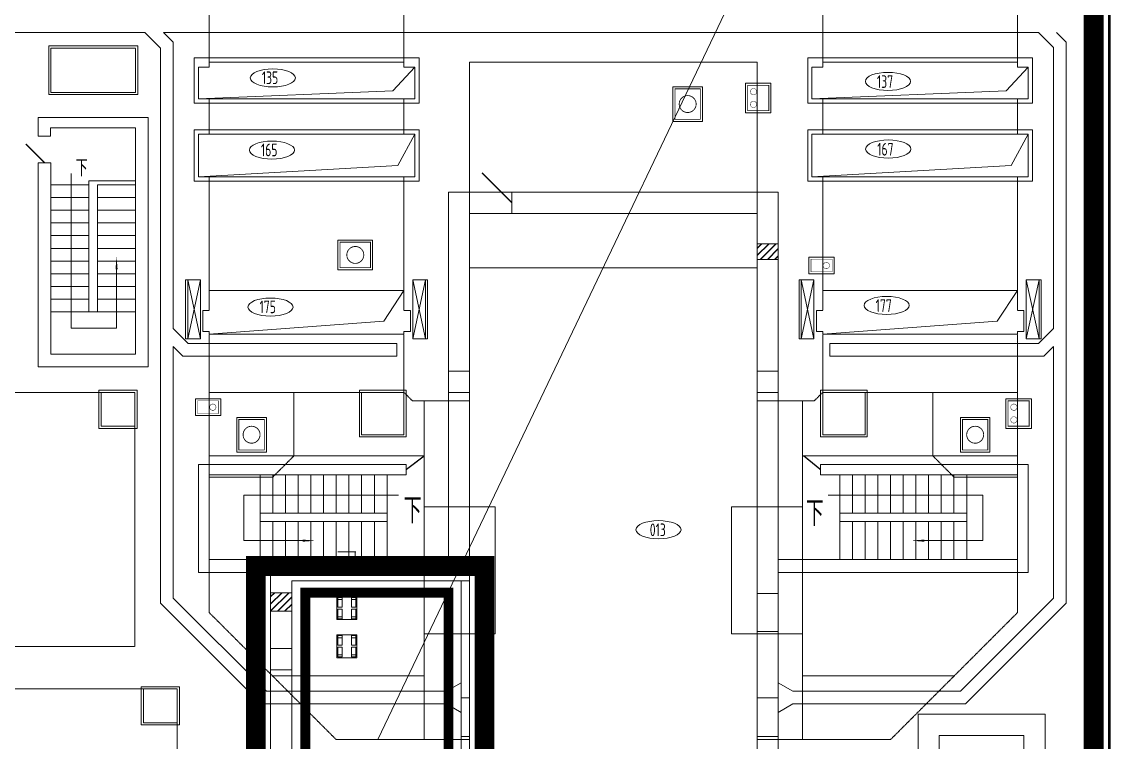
# Model space of a CAD drawing. Header units: millimetres. Extents: x 2756 to 52640, y 2442 to 34683.
# Drawn here: x 19436 to 30141, y 16659 to 23742 of the extents above; entities that cross this region are included whole.
import ezdxf

# ---------------------------------------------------------------- set-up
doc = ezdxf.new("R2010")
doc.units = ezdxf.units.MM
doc.linetypes.add('ACAD_ISO02W100', pattern=[15, 12, -3])
for name, color, linetype, lineweight in [('A', 1, 'Continuous', 0), ('D0墙体', 7, 'Continuous', 0), ('D0标注及说明', 7, 'Continuous', 0), ('D1墙体', 7, 'Continuous', 0), ('D2墙体', 7, 'Continuous', 0), ('SFS-A', 1, 'Continuous', 0)]:
    doc.layers.add(name, color=color, linetype=linetype, lineweight=lineweight)
doc.styles.add('文字及标注', font='tssdeng.shx', dxfattribs={"width": 0.7, "bigfont": 'hztxt.shx'})

msp = doc.modelspace()

# ---------------------------------------------------------------- hatches: boundary and pattern name
at = {"layer": 'D2墙体'}
h = msp.add_hatch(dxfattribs=at)
h.set_pattern_fill('JIS_RC_30', color=0, scale=1.665600660477675, angle=180, style=0)
h.set_pattern_definition([(225, (-96685.49388530923, -398705.6152542187), (35.33272565317667, -35.33272565317666), []), (225, (-96687.15948595505, -398705.6152542187), (35.33272565317667, -35.33272565317666), []), (225, (-96688.82508662486, -398705.6152542187), (35.33272565317667, -35.33272565317666), [])])
h.paths.add_polyline_path([(26875.99311821474, 21406.01940386361), (26667.79303566212, 21406.01940386361), (26667.79303566212, 21560.08746496195), (26875.99311821474, 21560.08746496195)])
h = msp.add_hatch(dxfattribs=at)
h.set_pattern_fill('JIS_RC_30', color=0, scale=1.665600660477675, angle=180, style=0)
h.set_pattern_definition([(225, (-171275.6453052929, 204543.1872677313), (35.33272565317667, -35.33272565317666), []), (225, (-171277.3109059388, 204543.1872677313), (35.33272565317667, -35.33272565317666), []), (225, (-171278.9765066086, 204543.1872677313), (35.33272565317667, -35.33272565317666), [])])
h.paths.add_polyline_path([(22091.55522100729, 17945.73403172221), (22091.55522100729, 18128.95010437156), (21883.35513843023, 18128.95010437156), (21883.35513843023, 17945.73403172221)])

# ---------------------------------------------------------------- linework, layer by layer
at = {"color": 5, "const_width": 194.8072896}
msp.add_lwpolyline([(2908.365023330174, 24449.53920148479), (29977.80893894387, 24449.53920148479), (29977.80893894387, 14727.32616438079), (23986.54138168888, 14727.32616438079), (23986.54138168888, 18391.6476178116), (21737.24967123041, 18391.6476178116), (21737.24967123041, 14718.72547315681), (16029.13422626242, 14718.72547315681), (16029.13422626242, 18391.6476178116), (13779.84251580396, 18391.6476178116), (13779.84251580396, 14831.42620603522), (2908.365023330174, 14831.42620603522)], close=True, dxfattribs=at)
at = {"color": 1, "const_width": 97.40364480000002}
msp.add_lwpolyline([(23632.235831912, 15987.82045532859), (23632.235831912, 18129.16134705828), (22225.51142569524, 18129.16134705828), (22225.51142569524, 15620.69596929676)], dxfattribs=at)
at = {"layer": 'A', "color": 1, "linetype": 'ByBlock', "lineweight": 0}
msp.add_line((22936.80546842757, 16684.04153141161), (27409.69348145425, 26049.63937340133), dxfattribs=at)
at = {"layer": 'D0墙体', "color": 0}
for p, q in [((30132.24240942099, 4691.716775968118), (30132.24240942099, 25604.37999819711)), ((30132.24240942099, 4691.716775966954), (30132.24240942099, 25604.37999819571)), ((30123.91440614368, 4691.716775968118), (30123.91440614368, 24595.64466868472)), ((30140.57041269806, 4691.716775966954), (30140.57041269806, 24595.64466868332)), ((20599.36299744071, 23637.92428890537), (16870.19307687235, 23637.92428890537)), ((17299.08524692952, 23637.92428890537), (20646.35072153815, 23637.92428890537)), ((20646.35072153815, 23637.92428890537), (20800.71470911274, 23483.56030133078)), ((29357.44217583872, 23637.92428890537), (20830.15864716991, 23637.92428890537)), ((20830.15864716991, 23637.92428890537), (20925.63475865414, 23542.4481774123)), ((21018.72242738664, 23637.92428890537), (29435.37450125869, 23637.92428890537)), ((29582.59419149705, 23490.70459868471), (29435.37450125869, 23637.92428890537)), ((29707.51424103868, 23542.4481774123), (29612.03812953047, 23637.92428890537)), ((20800.71470911274, 18024.85006309816), (20800.71470911274, 23483.56030133078)), ((20925.63475865414, 20726.68476632182), (20925.63475865414, 23542.4481774123)), ((29582.59419149705, 20726.68476632182), (29582.59419149705, 23490.70459868471)), ((29707.51424103868, 18024.85006309816), (29707.51424103868, 23542.4481774123)), ((21279.5748990009, 23346.44417332605), (21279.5748990009, 23296.4761535131)), ((21279.5748990009, 23346.44417332605), (23195.01565855354, 23346.44417332605)), ((23195.01565855354, 23346.44417332605), (23195.01565855354, 23296.4761535131)), ((27313.21329159694, 23346.44417332605), (27313.21329159694, 23296.4761535131)), ((29228.65405115028, 23346.44417332605), (27313.21329159694, 23346.44417332605)), ((29228.65405115028, 23346.44417332605), (29228.65405115028, 23296.4761535131)), ((21279.5748990009, 23296.4761535131), (21173.39285691114, 23296.4761535131)), ((21173.39285691114, 23296.4761535131), (21173.39285691114, 22984.17602966286)), ((23084.25982080572, 23061.47724186853), (23301.19770066728, 23296.4761535131)), ((23195.01565855354, 23296.4761535131), (23301.19770066728, 23296.4761535131)), ((23301.19770066728, 23296.4761535131), (23301.19770066728, 22984.17602966286)), ((27313.21329159694, 23296.4761535131), (27207.03124948344, 23296.4761535131)), ((27207.03124948344, 23296.4761535131), (27207.03124948344, 22984.17602966286)), ((29117.89821337824, 23061.47724186853), (29334.83609323981, 23296.4761535131)), ((29228.65405115028, 23296.4761535131), (29334.83609323981, 23296.4761535131)), ((29334.83609323981, 23296.4761535131), (29334.83609323981, 22984.17602966286)), ((21173.39285691114, 22984.17602966286), (23084.25982080572, 23061.47724186853)), ((27207.03124948344, 22984.17602966286), (29117.89821337824, 23061.47724186853)), ((21173.39285691114, 22984.17602966286), (23301.19770066728, 22984.17602966286)), ((29334.83609323981, 22984.17602966286), (27207.03124948344, 22984.17602966286)), ((20679.95866122175, 22800.77599915108), (19597.31823192802, 22800.77599915108)), ((20555.03861170457, 20473.28303400267), (20555.03861170457, 22699.61398047363)), ((20679.95866122175, 20348.36298446442), (20679.95866122175, 22800.77599915108)), ((23133.17549206954, 22328.51314984614), (23301.19770066728, 22638.56389262006)), ((29166.81388466604, 22328.51314984614), (29334.83609323981, 22638.56389262006)), ((19722.23828144497, 22356.516013496), (19597.31823192802, 22356.516013496)), ((19597.31823192802, 20348.36298446442), (19597.31823192802, 22356.516013496)), ((19722.23828144497, 22356.516013496), (19722.23828144497, 20473.28303400267)), ((21173.39285691114, 22215.91772501767), (23133.17549206954, 22328.51314984614)), ((27207.03124948344, 22215.91772501767), (29166.81388466604, 22328.51314984614)), ((19921.7373540847, 22250.8578695647), (19921.7373540847, 20730.47486329838)), ((20096.99843006939, 20889.68319912013), (20096.99843006939, 22177.53549202372)), ((20096.99843006939, 22138.88369448812), (19722.23828144497, 22138.88369448812)), ((20180.27846310506, 20889.68319912013), (20180.27846310506, 22138.88369448812)), ((20555.03861170457, 22138.88369448812), (20180.27846308085, 22138.88369448812)), ((23632.235831912, 22066.01366557894), (23632.235831912, 18453.74223316429)), ((23632.235831912, 22066.01366557894), (26875.99311821474, 22066.01366557894)), ((26875.99311821474, 22066.01366557894), (26875.99311821474, 14685.32073883517)), ((20096.99843006939, 22013.96364495289), (19722.23828144497, 22013.96364495289)), ((20096.99843006939, 22013.96364495289), (19722.23828144497, 22013.96364495289)), ((20555.03861170457, 22013.96364495289), (20180.27846308085, 22013.96364495289)), ((20555.03861170457, 22013.96364495289), (20180.27846308085, 22013.96364495289)), ((19722.23828144497, 21889.04359541149), (19722.23828144497, 20473.28303400267)), ((20096.99843006939, 21889.04359541149), (19722.23828144497, 21889.04359541149)), ((20096.99843006939, 21889.04359541149), (19722.23828144497, 21889.04359541149)), ((20555.03861170457, 21889.04359541149), (20180.27846310506, 21889.04359541149)), ((20555.03861170457, 21889.04359541149), (20180.27846308085, 21889.04359541149)), ((20555.03861170457, 20473.28303400267), (20555.03861170457, 21889.04359541149)), ((23840.43591448883, 21857.81358302923), (23840.43591448883, 15101.72090396183)), ((23840.43591448883, 21857.81358302923), (26667.79303566212, 21857.81358302923)), ((26667.79303566212, 21857.81358302923), (26667.79303566212, 14685.32073883517)), ((20096.99843006939, 21764.12354587638), (19722.23828144497, 21764.12354587638)), ((20555.03861170457, 21764.12354587638), (20180.27846310506, 21764.12354587638)), ((20096.99843006939, 21639.20349633801), (19722.23828144497, 21639.20349633801)), ((20555.03861170457, 21639.20349633801), (20180.27846310506, 21639.20349633801)), ((20096.99843006939, 21514.28344679964), (19722.23828144497, 21514.28344679964)), ((20555.03861170457, 21514.28344679964), (20180.27846310506, 21514.28344679964)), ((20096.99843006939, 21389.36339726139), (19722.23828144497, 21389.36339726139)), ((20555.03861170457, 21389.36339726139), (20180.27846310506, 21389.36339726139)), ((20368.15564916478, 20730.47486329838), (20368.15564916478, 21307.86297419845)), ((20096.99843006939, 21264.44334772302), (19722.23828144497, 21264.44334772302)), ((20555.03861170457, 21264.44334772302), (20180.27846310506, 21264.44334772302)), ((21047.22360687944, 20624.85269410527), (21047.22360687944, 21203.64892361933)), ((21192.96366467359, 21203.64892361933), (21047.22360687944, 21203.64892361933)), ((21068.04361513219, 20624.85269410527), (21068.04361513219, 21203.64892361933)), ((21068.04361513219, 20624.85269410527), (21192.96366467359, 21203.64892361933)), ((21192.96366467359, 20624.85269410527), (21068.04361513219, 21203.64892361933)), ((21192.96366467359, 20624.85269410527), (21192.96366467359, 21203.64892361933)), ((23281.62689290461, 20624.85269410527), (23281.62689290461, 21203.64892361933)), ((23281.62689290461, 21203.64892361933), (23427.366950675, 21203.64892361933)), ((23406.54694244624, 20624.85269410527), (23281.62689290461, 21203.64892361933)), ((23281.62689290461, 20624.85269410527), (23406.54694244624, 21203.64892361933)), ((23406.54694244624, 20624.85269410527), (23406.54694244624, 21203.64892361933)), ((23427.366950675, 20624.85269410527), (23427.366950675, 21203.64892361933)), ((27080.86199942752, 20624.85269410527), (27080.86199942752, 21203.64892361933)), ((27226.60205724611, 21203.64892361933), (27080.86199942752, 21203.64892361933)), ((27101.68200770495, 20624.85269410527), (27101.68200770495, 21203.64892361933)), ((27101.68200770495, 20624.85269410527), (27226.60205724611, 21203.64892361933)), ((27226.60205724611, 20624.85269410527), (27101.68200770495, 21203.64892361933)), ((27226.60205724611, 20624.85269410527), (27226.60205724611, 21203.64892361933)), ((29315.26528550134, 20624.85269410527), (29315.26528550134, 21203.64892361933)), ((29315.26528550134, 21203.64892361933), (29461.00534327151, 21203.64892361933)), ((29440.18533501853, 20624.85269410527), (29315.26528550134, 21203.64892361933)), ((29315.26528550134, 20624.85269410527), (29440.18533501853, 21203.64892361933)), ((29440.18533501853, 20624.85269410527), (29440.18533501853, 21203.64892361933)), ((29461.00534327151, 20624.85269410527), (29461.00534327151, 21203.64892361933)), ((20096.99843006939, 21139.52329818488), (19722.23828144497, 21139.52329818488)), ((20555.03861170457, 21139.52329818488), (20180.27846310506, 21139.52329818488)), ((21279.5748990009, 21099.96528250739), (23195.01565855354, 21099.96528250739)), ((21279.5748990009, 21099.96528250739), (21279.5748990009, 20905.50640539071)), ((23195.01565855354, 21099.96528250739), (22995.6551215887, 20798.69434447531)), ((23195.01565855354, 21099.96528250739), (23195.01565855354, 20905.50640539071)), ((29228.65405115028, 21099.96528250739), (27313.21329159694, 21099.96528250739)), ((27313.21329159694, 21099.96528250739), (27313.21329159694, 20905.50640539071)), ((29228.65405115028, 21099.96528250739), (29029.29351418521, 20798.69434447531)), ((29228.65405115028, 21099.96528250739), (29228.65405115028, 20905.50640539071)), ((20096.99843006939, 21014.60324864966), (19722.23828144497, 21014.60324864966)), ((20555.03861170457, 21014.60324864966), (20180.27846310506, 21014.60324864966)), ((20555.03861170457, 20889.68319912013), (19722.23828144497, 20889.68319912013)), ((21279.5748990009, 20904.25720489435), (21217.11487424243, 20904.25720489435)), ((21217.11487424243, 20904.25720489435), (21217.11487424243, 20696.05712233242)), ((23195.01565855354, 20904.25720489435), (23257.47568331225, 20904.25720489435)), ((23257.47568331225, 20904.25720489435), (23257.47568331225, 20696.05712233242)), ((27313.21329159694, 20904.25720489435), (27250.75326681448, 20904.25720489435)), ((27250.75326681448, 20904.25720489435), (27250.75326681448, 20696.05712233242)), ((29228.65405115028, 20904.25720489435), (29291.11407590899, 20904.25720489435)), ((29291.11407590899, 20904.25720489435), (29291.11407590899, 20696.05712233242)), ((22995.6551215887, 20798.69434447531), (21279.5748990009, 20671.07311243206)), ((29029.29351418521, 20798.69434447531), (27313.21329159694, 20671.07311243206)), ((19921.7373540847, 20730.47486329838), (20368.15564916478, 20730.47486329838)), ((20925.63475865414, 20726.68476632182), (21072.85444889273, 20579.46507610442)), ((21217.11487424243, 20696.05712233242), (21279.5748990009, 20696.05712233242)), ((21279.5748990009, 20696.05712233242), (21279.5748990009, 20671.07311243206)), ((23195.01565855354, 20671.07311243206), (21279.5748990009, 20671.07311243206)), ((23257.47568331225, 20696.05712233242), (23195.01565855354, 20696.05712233242)), ((23195.01565855354, 20696.05712233242), (23195.01565855354, 20671.07311243206)), ((27250.75326681448, 20696.05712233242), (27313.21329159694, 20696.05712233242)), ((27313.21329159694, 20696.05712233242), (27313.21329159694, 20671.07311243206)), ((29228.65405115028, 20671.07311243206), (27313.21329159694, 20671.07311243206)), ((29291.11407590899, 20696.05712233242), (29228.65405115028, 20696.05712233242)), ((29228.65405115028, 20696.05712233242), (29228.65405115028, 20671.07311243206)), ((29582.59419149705, 20726.68476632182), (29435.37450125869, 20579.46507610442)), ((21047.22360687944, 20624.85269410527), (21192.96366467359, 20624.85269410527)), ((21072.85444889273, 20579.46507610442), (23123.98834466314, 20579.46507610442)), ((23123.98834466314, 20579.46507610442), (23123.98834466314, 20454.54502656605)), ((23427.366950675, 20624.85269410527), (23281.62689290461, 20624.85269410527)), ((27080.86199942752, 20624.85269410527), (27226.60205724611, 20624.85269410527)), ((29435.37450125869, 20579.46507610442), (27384.24060548781, 20579.46507610442)), ((27384.24060548781, 20579.46507610442), (27384.24060548781, 20454.54502656605)), ((29461.00534327151, 20624.85269410527), (29315.26528550134, 20624.85269410527)), ((19722.23828144497, 20473.28303400267), (20555.03861170457, 20473.28303400267)), ((19722.23828144497, 20473.28303400267), (20555.03861170457, 20473.28303400267)), ((20925.63475865414, 18076.5936418226), (20925.63475865414, 20550.02113805912)), ((20925.63475865414, 20550.02113805912), (21021.11087016211, 20454.54502656605)), ((21021.11087016211, 20454.54502656605), (23123.98834466314, 20454.54502656605)), ((29487.1180799893, 20454.54502656605), (27384.24060548781, 20454.54502656605)), ((29582.59419149705, 20550.02113805912), (29487.11808001329, 20454.54502656605)), ((29582.59419149705, 18076.5936418226), (29582.59419149705, 20550.02113805912)), ((19597.31823192802, 20348.36298446442), (20679.95866122175, 20348.36298446442)), ((21175.4748577367, 19390.64260468495), (21175.4748577367, 18328.82218362615)), ((23215.83566680652, 19390.64260468495), (21175.4748577367, 19390.64260468495)), ((23215.83566680652, 19390.64260468495), (23215.83566680652, 19286.54256340864)), ((27292.39328331998, 19390.64260468495), (29332.75409241449, 19390.64260468495)), ((27292.39328331998, 19390.64260468495), (27292.39328331998, 19286.54256340864)), ((29332.75409241449, 19390.64260468495), (29332.75409241449, 18328.82218362615)), ((23215.83566680652, 19286.54256340864), (21279.5748990009, 19286.54256340864)), ((21279.5748990009, 19286.54256340864), (21279.5748990009, 18453.74223316429)), ((21779.25509716602, 18453.74223316429), (21779.25509716602, 19286.54256340864)), ((21904.17514668344, 18911.78241480587), (21904.17514668344, 19286.54256340864)), ((22029.0951962246, 18911.78241480587), (22029.0951962246, 19286.54256340864)), ((22154.015245766, 18911.78241480587), (22154.015245766, 19286.54256340864)), ((22278.93529528318, 18911.78241480587), (22278.93529528318, 19286.54256340864)), ((22403.85534482435, 18911.78241480587), (22403.85534482435, 19286.54256340864)), ((22528.77539436574, 18911.78241480587), (22528.77539436574, 19286.54256340864)), ((22653.69544390668, 18911.78241480587), (22653.69544390668, 19286.54256340864)), ((22778.61549342386, 18911.78241480587), (22778.61549342386, 19286.54256340864)), ((22903.53554296526, 18911.78241480587), (22903.53554296526, 19286.54256340864)), ((23028.45559250665, 18453.74223316429), (23028.45559250665, 19286.54256340864)), ((27292.39328331998, 19286.54256340864), (29228.65405115028, 19286.54256340864)), ((27479.77335764407, 18453.74223316429), (27479.77335764407, 19286.54256340864)), ((27604.69340716125, 18911.78241480587), (27604.69340716125, 19286.54256340864)), ((27729.61345670265, 18911.78241480587), (27729.61345670265, 19286.54256340864)), ((27854.53350624381, 18911.78241480587), (27854.53350624381, 19286.54256340864)), ((27979.45355576099, 18911.78241480587), (27979.45355576099, 19286.54256340864)), ((28104.37360530262, 18911.78241480587), (28104.37360530262, 19286.54256340864)), ((28229.29365484355, 18911.78241480587), (28229.29365484355, 19286.54256340864)), ((28354.21370438518, 18911.78241480587), (28354.21370438518, 19286.54256340864)), ((28479.13375392635, 18911.78241480587), (28479.13375392635, 19286.54256340864)), ((28604.05380346798, 18911.78241480587), (28604.05380346798, 19286.54256340864)), ((28728.97385300914, 18453.74223316429), (28728.97385300914, 19286.54256340864)), ((29228.65405115028, 19286.54256340864), (29228.65405115028, 18453.74223316429)), ((23140.4297675922, 19087.04349078439), (21620.04676133217, 19087.04349078439)), ((21620.04676133217, 19087.04349078439), (21620.04676133217, 18640.62519569535)), ((27367.79918255875, 19087.04349078439), (28888.18218881878, 19087.04349078439)), ((28888.18218881878, 19087.04349078439), (28888.18218881878, 18640.62519569535)), ((21779.25509716602, 18911.78241480587), (23028.45559250665, 18911.78241480587)), ((28728.97385300914, 18911.78241480587), (27479.77335764407, 18911.78241480587)), ((21779.25509716602, 18828.50238177917), (23028.45559250665, 18828.50238177917)), ((21904.17514668344, 18453.74223316429), (21904.17514668344, 18828.50238177917)), ((22029.0951962246, 18453.74223316429), (22029.0951962246, 18828.50238177917)), ((22154.015245766, 18453.74223316429), (22154.015245766, 18828.50238177917)), ((22278.93529528318, 18453.74223316429), (22278.93529528318, 18828.50238177917)), ((22403.85534482435, 18453.74223316429), (22403.85534482435, 18828.50238177917)), ((22528.77539436574, 18453.74223316429), (22528.77539436574, 18828.50238177917)), ((22653.69544390668, 18453.74223316429), (22653.69544390668, 18828.50238177917)), ((22778.61549342386, 18453.74223316429), (22778.61549342386, 18828.50238177917)), ((22903.53554296526, 18453.74223316429), (22903.53554296526, 18828.50238177917)), ((28728.97385300914, 18828.50238177917), (27479.77335764407, 18828.50238177917)), ((27604.69340716125, 18453.74223316429), (27604.69340716125, 18828.50238177917)), ((27729.61345670265, 18453.74223316429), (27729.61345670265, 18828.50238177917)), ((27854.53350624381, 18453.74223316429), (27854.53350624381, 18828.50238177917)), ((27979.45355576099, 18453.74223316429), (27979.45355576099, 18828.50238177917)), ((28104.37360530262, 18453.74223316429), (28104.37360530262, 18828.50238177917)), ((28229.29365484355, 18453.74223316429), (28229.29365484355, 18828.50238177917)), ((28354.21370438518, 18453.74223316429), (28354.21370438518, 18828.50238177917)), ((28479.13375392635, 18453.74223316429), (28479.13375392635, 18828.50238177917)), ((28604.05380346798, 18453.74223316429), (28604.05380346798, 18828.50238177917)), ((21620.04676133217, 18640.62519569535), (22197.43487222618, 18640.62519569535)), ((28888.18218881878, 18640.62519569535), (28310.79407790079, 18640.62519569535)), ((21279.5748990009, 18453.74223316429), (23632.235831912, 18453.74223316429)), ((22091.55522100729, 18453.74223316429), (23632.235831912, 18453.74223316429)), ((29228.65405115028, 18453.74223316429), (26875.99311821474, 18453.74223316429)), ((21175.4748577367, 18328.82218362615), (21883.35513843023, 18328.82218362615)), ((21883.35513843023, 16350.92139932062), (21883.35513843023, 18328.82218362615)), ((29332.75409241449, 18328.82218362615), (26875.99311821474, 18328.82218362615)), ((22091.55522100729, 16350.92139932062), (22091.55522100729, 18245.54215061167)), ((22091.55522100729, 18245.54215061167), (23840.43591448883, 18245.54215061167)), ((23757.15588145316, 18245.54215061167), (23757.15588145316, 15101.72090396183)), ((20800.71470911274, 18024.85006309816), (21789.66510129263, 17035.89967093934)), ((20925.63475865414, 18076.5936418226), (21841.4086799988, 17160.81972047771)), ((29582.59419149705, 18076.5936418226), (28666.82027012817, 17160.81972047771)), ((29707.51424103868, 18024.85006309816), (28718.56384885832, 17035.89967093934)), ((23612.91063300273, 17160.81972047771), (23757.15588145316, 17244.09975350116)), ((27020.23836666564, 17160.81972047771), (26875.99311821474, 17244.09975350116)), ((21841.4086799988, 17160.81972047771), (23612.91063300273, 17160.81972047771)), ((28666.82027012817, 17160.81972047771), (27020.23836666564, 17160.81972047771)), ((21789.66510129263, 17035.89967093934), (23612.91063300273, 17035.89967093934)), ((23612.91063300273, 17035.89967093934), (23757.15588145316, 16952.61963791589)), ((27020.23836666564, 17035.89967093934), (26875.99311821474, 16952.61963791589)), ((28718.56384885832, 17035.89967093934), (27020.23836666564, 17035.89967093934))]:
    msp.add_line(p, q, dxfattribs=at)
at = {"layer": 'D0墙体', "color": 0, "linetype": 'ACAD_ISO02W100'}
for p, q in [((21279.5748990009, 24448.424978458), (21279.5748990009, 23346.44417332605)), ((23195.01565855354, 24448.424978458), (23195.01565855354, 23346.44417332605)), ((27313.21329159694, 24448.424978458), (27313.21329159694, 23346.44417332605)), ((29228.65405115028, 24448.424978458), (29228.65405115028, 23346.44417332605)), ((23840.43591448883, 23346.44417332605), (26667.79303566212, 23346.44417332605)), ((23840.43591448883, 21857.81358302923), (23840.43591448883, 23346.44417332605)), ((26667.79303566212, 21857.81358302923), (26667.79303566212, 23346.44417332605)), ((21279.5748990009, 22984.17602966286), (21279.5748990009, 22638.56389262006)), ((23195.01565855354, 22984.17602966286), (23195.01565855354, 22638.56389262006)), ((27313.21329159694, 22984.17602966286), (27313.21329159694, 22638.56389262006)), ((29228.65405115028, 22984.17602966286), (29228.65405115028, 22638.56389262006)), ((21279.5748990009, 22215.91772501767), (21279.5748990009, 21099.96528250739)), ((23195.01565855354, 22215.91772501767), (23195.01565855354, 21099.96528250739)), ((27313.21329159694, 22215.91772501767), (27313.21329159694, 21099.96528250739)), ((29228.65405115028, 22215.91772501767), (29228.65405115028, 21099.96528250739)), ((21279.5748990009, 20662.74510913077), (21279.5748990009, 17933.2420267704)), ((23195.01565855354, 20662.74510913077), (23195.01565855354, 20098.52288539094)), ((27313.21329159694, 20662.74510913077), (27313.21329159694, 20098.52288539094)), ((29228.65405115028, 20662.74510913077), (29228.65405115028, 17933.2420267704)), ((23195.01565855354, 20098.52288539094), (21279.5748990009, 20098.52288539094)), ((22112.37522923583, 20098.52288539094), (22112.37522923583, 19473.9226377084)), ((23195.01565855354, 20098.52288539094), (23278.29569158945, 20015.24285236435)), ((27313.21329159694, 20098.52288539094), (27229.9332585615, 20015.24285236435)), ((27313.21329159694, 20098.52288539094), (29228.65405115028, 20098.52288539094)), ((28395.85372089091, 20098.52288539094), (28395.85372089091, 19473.9226377084)), ((23840.43591448883, 20015.24285236435), (23278.29569158945, 20015.24285236435)), ((23394.88773782933, 20015.24285236435), (23394.88773782933, 18974.24243956749)), ((26667.79303566212, 20015.24285236435), (27229.9332585615, 20015.24285236435)), ((27113.34121232163, 20015.24285236435), (27113.34121232163, 18974.24243956749)), ((21279.5748990009, 19474.17883774851), (23394.88773782933, 19474.17883774851)), ((22112.37522923583, 19473.9226377084), (21904.17514668344, 19265.72255515566)), ((27113.34121232163, 19473.9226377084), (29228.65405115028, 19473.9226377084)), ((28395.85372089091, 19473.9226377084), (28604.05380346798, 19265.72255515566)), ((21904.17514668344, 19265.72255515566), (21279.5748990009, 19265.72255515566)), ((28604.05380346798, 19265.72255515566), (29228.65405115028, 19265.72255515566)), ((23394.88773782933, 18974.24243956749), (23840.43591448883, 18974.24243956749)), ((23394.88773782933, 17725.04194421778), (23394.88773782933, 18974.24243956749)), ((27113.34121232163, 18974.24243956749), (26667.79303566212, 18974.24243956749)), ((27113.34121232163, 17725.04194421778), (27113.34121232163, 18974.24243956749)), ((21279.5748990009, 17933.2420267704), (22528.77539436574, 16684.04153141161)), ((29228.65405115028, 17933.2420267704), (27979.45355576099, 16684.04153141161)), ((23394.88773782933, 16684.04153141161), (23394.88773782933, 17725.04194421778)), ((23394.88773782933, 17725.04194421778), (23840.43591448883, 17725.04194421778)), ((27113.34121232163, 17725.04194421778), (26667.79303566212, 17725.04194421778)), ((27113.34121232163, 16684.04153141161), (27113.34121232163, 17725.04194421778)), ((23394.88773782933, 17310.24391091152), (21902.57301485361, 17310.24391091152)), ((27113.34121232163, 17310.24391091152), (28605.65593527336, 17310.24391091152)), ((23840.43591448883, 16684.04153141161), (22528.77539436574, 16684.04153141161)), ((26667.79303566212, 16684.04153141161), (27979.45355576099, 16684.04153141161))]:
    msp.add_line(p, q, dxfattribs=at)
at = {"layer": 'D0墙体', "color": 0}
for points in [[(19701.41827321667, 23025.81811692615), (20575.85861993334, 23025.81811692615), (20575.85861993334, 23504.67830680523), (19701.41827321667, 23504.67830680523)], [(21131.75284038144, 22942.53601314806), (23342.83771717324, 22942.53601314806), (23342.83771717324, 23388.08418983771), (21131.75284038144, 23388.08418983771)], [(29376.47610974577, 22942.53601314806), (27165.39123295373, 22942.53601314806), (27165.39123295373, 23388.08418983771), (29376.47610974577, 23388.08418983771)], [(21131.75284038144, 22174.27770850589), (23342.83771717324, 22174.27770850589), (23342.83771717324, 22680.20390913487), (21131.75284038144, 22680.20390913487)], [(21173.39285691114, 22215.91772501767), (23301.19770066728, 22215.91772501767), (23301.19770066728, 22638.56389262006), (21173.39285691114, 22638.56389262006)], [(29376.47610974577, 22174.27770850589), (27165.39123295373, 22174.27770850589), (27165.39123295373, 22680.20390913487), (29376.47610974577, 22680.20390913487)], [(29334.83609323981, 22215.91772501767), (27207.03124948344, 22215.91772501767), (27207.03124948344, 22638.56389262006), (29334.83609323981, 22638.56389262006)], [(26875.99311821474, 21406.01940386361), (26667.79303566212, 21406.01940386361), (26667.79303566212, 21560.08746496195), (26875.99311821474, 21560.08746496195)], [(23840.43591448883, 20098.52288539094), (23632.235831912, 20098.52288539094), (23632.235831912, 20306.72296795275), (23840.43591448883, 20306.72296795275)], [(26875.99311821474, 20098.52288539094), (26667.79303566212, 20098.52288539094), (26667.79303566212, 20306.72296795275), (26875.99311821474, 20306.72296795275)], [(20194.85246888208, 19744.58274503486), (20569.61261748135, 19744.58274503486), (20569.61261748135, 20119.34289364974), (20194.85246888208, 20119.34289364974)], [(22757.79548519509, 20119.34289364974), (23215.83566680652, 20119.34289364974), (23215.83566680652, 19661.3027120113), (22757.79548519509, 19661.3027120113)], [(27750.43346495563, 20119.34289364974), (27292.39328331998, 20119.34289364974), (27292.39328331998, 19661.3027120113), (27750.43346495563, 19661.3027120113)], [(24092.35801439694, 17725.04194421778), (23840.43591448883, 17725.04194421778), (23840.43591448883, 18974.24243956749), (24092.35801439694, 18974.24243956749)], [(26667.79303566212, 17725.04194421778), (26415.87093575424, 17725.04194421778), (26415.87093575424, 18974.24243956749), (26667.79303566212, 18974.24243956749)], [(22091.55522100729, 17945.73403172221), (21883.35513843023, 17945.73403172221), (21883.35513843023, 18128.95010437132), (22091.55522100729, 18128.95010437132)], [(22091.55522100729, 17371.10180385565), (21883.35513843023, 17371.10180385565), (21883.35513843023, 17579.30188642049), (22091.55522100729, 17579.30188642049)], [(20611.25263398708, 16829.7815891997), (20986.01278261151, 16829.7815891997), (20986.01278261151, 17204.5417378147), (20611.25263398708, 17204.5417378147)], [(23840.43591448883, 16715.27154380005), (23757.15588145316, 16715.27154380005), (23757.15588145316, 17093.77929388583), (23840.43591448883, 17093.77929388583)], [(26875.99311821474, 16715.27154380005), (26667.79303566212, 16715.27154380005), (26667.79303566212, 17093.77929388583), (26875.99311821474, 17093.77929388583)]]:
    msp.add_lwpolyline(points, close=True, dxfattribs=at)
at = {"layer": 'D0墙体', "color": 0, "linetype": 'ACAD_ISO02W100'}
for points in [[(19722.23828144497, 23046.63812517599), (20555.03861170457, 23046.63812517599), (20555.03861170457, 23483.85829855539), (19722.23828144497, 23483.85829855539)], [(17217.59128828844, 17600.12189468244), (20548.79260922837, 17600.12189468244), (20548.79260922837, 20098.52288539094), (17217.59128828844, 20098.52288539094)], [(20215.67247711084, 19765.40275329692), (20548.79260922837, 19765.40275329692), (20548.79260922837, 20098.52288539094), (20215.67247711084, 20098.52288539094)], [(22778.61549342386, 20098.52288539094), (23195.01565855354, 20098.52288539094), (23195.01565855354, 19682.12272027336), (22778.61549342386, 19682.12272027336)], [(27729.61345670265, 20098.52288539094), (27313.21329159694, 20098.52288539094), (27313.21329159694, 19682.12272027336), (27729.61345670265, 19682.12272027336)], [(16801.19112313431, 14685.32073883517), (20965.19277433408, 14685.32073883517), (20965.19277433408, 17183.72172955578), (16801.19112313431, 17183.72172955578)], [(20632.07264226428, 16850.60159745268), (20965.19277433408, 16850.60159745268), (20965.19277433408, 17183.72172955578), (20632.07264226428, 17183.72172955578)]]:
    msp.add_lwpolyline(points, close=True, dxfattribs=at)
at = {"layer": 'D0墙体', "color": 0}
for points in [[(20368.15564916478, 21307.86297419845, 20.82000825597093, 0, 0), (20368.15564916478, 21435.7902768619, 0, 0, 0)], [(22197.43487222618, 18640.62519569535, 20.82000825597093, 0, 0), (22325.36217491035, 18640.62519569535, 0, 0, 0)], [(28310.79407790079, 18640.62519569535, 20.82000825597093, 0, 0), (28182.86677526459, 18640.62519569535, 0, 0, 0)]]:
    msp.add_lwpolyline(points, format="xyseb", dxfattribs=at)
at = {"layer": 'D0墙体', "color": 0, "const_width": 12.49200495358256}
msp.add_lwpolyline([(26667.74536447212, 21322.73937083702), (23840.3882432993, 21322.73937083702)], dxfattribs=at)
at = {"layer": 'D0墙体', "color": 0}
for points in [[(28541.59377868506, 14477.12065628232), (28250.11366312098, 14477.12065628232), (28250.11366312098, 16933.88163047927), (29499.31415846138, 16933.88163047927), (29499.31415846138, 14477.12065628232), (28874.71391077907, 14477.12065628232)], [(28541.59377868506, 14685.32073883517), (28458.31374564915, 14685.32073883517), (28458.31374564915, 16725.68154792642), (29291.11407590899, 16725.68154792642), (29291.11407590899, 14685.32073883517), (28874.71391077907, 14685.32073883517)]]:
    msp.add_lwpolyline(points, dxfattribs=at)
at = {"layer": 'D0标注及说明', "color": 0}
for centre, major_axis, ratio in [((21904.8685915776, 23190.08673035624), (-222.0800880636899, 9.518938415054611e-14), 0.3999999999999999), ((27954.32644476704, 23156.09357693876), (-222.0800880636899, 9.518938415054612e-14), 0.4000000000000001), ((21896.05303922211, 22480.12329362184), (-222.08008806369, 9.518938415054612e-14), 0.3999999999999999), ((27957.17284569293, 22490.92927288174), (-222.0800880636899, 9.518938415054611e-14), 0.3999999999999999), ((21882.35991637674, 20937.26932540679), (-222.0800880636899, 9.518938415054612e-14), 0.4000000000000001), ((27941.68345043421, 20953.57280723276), (-222.0800880636899, 9.518938415054612e-14), 0.4000000000000001), ((25697.90434266286, 18748.42002006774), (-222.0800880636899, 9.518938415054612e-14), 0.4000000000000001)]:
    msp.add_ellipse(centre, major_axis=major_axis, ratio=ratio, dxfattribs=at)
at = {"layer": 'D1墙体', "color": 0}
for p, q in [((26554.11579058212, 22846.76397518502), (26554.11579058212, 23138.2440907612)), ((26554.11579058212, 23138.2440907612), (26803.9558896407, 23138.2440907612)), ((26803.9558896407, 23138.2440907612), (26803.9558896407, 22846.76397518502)), ((26130.63682264191, 23103.82757668363), (25839.15670705339, 23103.82757668363)), ((25839.15670705339, 23103.82757668363), (25839.15670705339, 22762.37944128251)), ((26130.63682264191, 23103.82757668363), (26130.63682264191, 22762.37944128251)), ((26803.9558896407, 22846.76397518502), (26554.11579058212, 22846.76397518502)), ((25839.15670705339, 22762.37944128251), (26130.63682264191, 22762.37944128251)), ((22545.43140087076, 21304.00136342159), (22545.43140087076, 21595.4814789888)), ((22545.43140087076, 21595.4814789888), (22886.87953626629, 21595.4814789888)), ((22886.87953626629, 21595.4814789888), (22886.87953626629, 21304.00136342159)), ((27177.05043759462, 21262.3613469069), (27177.05043759462, 21428.92141295088)), ((27177.05043759462, 21428.92141295088), (27426.89053665297, 21428.92141295088)), ((27426.89053665297, 21428.92141295088), (27426.89053665297, 21262.3613469069)), ((22886.87953626629, 21304.00136342159), (22545.43140087076, 21304.00136342159)), ((27426.89053665297, 21262.3613469069), (27177.05043759462, 21262.3613469069)), ((21143.41204499811, 19869.50279457626), (21143.41204499811, 20036.06286062617)), ((21143.41204499811, 20036.06286062617), (21393.25214408067, 20036.06286062617)), ((21393.25214408067, 20036.06286062617), (21393.25214408067, 19869.50279457626)), ((29114.97680604583, 19744.58274503486), (29114.97680604583, 20036.06286062617)), ((29114.97680604583, 20036.06286062617), (29364.81690512862, 20036.06286062617)), ((29364.81690512862, 20036.06286062617), (29364.81690512862, 19744.58274503486)), ((21393.25214408067, 19869.50279457626), (21143.41204499811, 19869.50279457626)), ((21841.71512192473, 19852.84678797392), (21550.235006312, 19852.84678797392)), ((21550.235006312, 19852.84678797392), (21550.235006312, 19511.3986525728)), ((21842.59096419424, 19852.84678797392), (21842.59096419424, 19511.3986525728)), ((28957.99394381451, 19852.84678796484), (28666.51382822645, 19852.84678796484)), ((28666.51382822645, 19852.84678796484), (28666.51382822645, 19511.3986525728)), ((28957.99394381451, 19852.84678796484), (28957.99394381451, 19511.3986525728)), ((29364.81690512862, 19744.58274503486), (29114.97680604583, 19744.58274503486)), ((21550.235006312, 19511.3986525728), (21841.71512192473, 19511.3986525728)), ((28666.51382822645, 19511.3986525728), (28957.99394381451, 19511.3986525728)), ((22543.34940011831, 18531.38319887305), (22722.40147114135, 18531.38319887305)), ((22715.3226683306, 18443.10636385487), (22715.3226683306, 18526.38639688157)), ((22532.93939601615, 17864.53599952385), (22532.93939601615, 18089.39208868789)), ((22732.81147526749, 18089.39208868789), (22532.93939601615, 18089.39208868789)), ((22544.39040055507, 18082.10508580253), (22544.39040055507, 17986.33304781831)), ((22586.03041708548, 18082.10508580253), (22544.39040055507, 18082.10508580253)), ((22586.03041708548, 18061.28507754058), (22544.39040055507, 18061.28507754058)), ((22544.39040055507, 17986.33304781831), (22586.03041708548, 17986.33304781831)), ((22586.03041708548, 17986.33304781831), (22586.03041708548, 18082.10508580253)), ((22679.72045422284, 18082.10508580253), (22679.72045422284, 17986.33304781831)), ((22721.3604707288, 18082.10508580253), (22679.72045422284, 18082.10508580253)), ((22721.3604707288, 18061.28507754058), (22679.72045422284, 18061.28507754058)), ((22679.72045422284, 17986.33304781831), (22721.3604707288, 17986.33304781831)), ((22721.3604707288, 17986.33304781831), (22721.3604707288, 18082.10508580253)), ((22732.81147526749, 18089.39208868789), (22732.81147526749, 17864.53599952385)), ((22544.39040055507, 17871.82300241539), (22544.39040055507, 17967.59504039367)), ((22544.39040055507, 17967.59504039367), (22586.03041708548, 17967.59504039367)), ((22586.03041708548, 17892.64301066523), (22544.39040055507, 17892.64301066523)), ((22586.03041708548, 17967.59504039367), (22586.03041708548, 17871.82300241539)), ((22679.72045422284, 17871.82300241539), (22679.72045422284, 17967.59504039367)), ((22679.72045422284, 17967.59504039367), (22721.3604707288, 17967.59504039367)), ((22721.3604707288, 17892.64301066523), (22679.72045422284, 17892.64301066523)), ((22721.3604707288, 17967.59504039367), (22721.3604707288, 17871.82300241539)), ((22732.81147526749, 17864.53599952385), (22532.93939601615, 17864.53599952385)), ((22586.03041708548, 17871.82300241539), (22544.39040055507, 17871.82300241539)), ((22721.3604707288, 17871.82300241539), (22679.72045422284, 17871.82300241539)), ((22532.93939601615, 17489.77585091806), (22532.93939601615, 17714.63194008209)), ((22732.81147526749, 17714.63194008209), (22532.93939601615, 17714.63194008209)), ((22544.39040055507, 17707.34493720267), (22544.39040055507, 17611.57289921227)), ((22586.03041708548, 17707.34493720267), (22544.39040055507, 17707.34493720267)), ((22586.03041708548, 17686.52492893781), (22544.39040055507, 17686.52492893781)), ((22586.03041708548, 17611.57289921227), (22586.03041708548, 17707.34493720267)), ((22679.72045422284, 17707.34493720267), (22679.72045422284, 17611.57289921227)), ((22721.3604707288, 17707.34493720267), (22679.72045422284, 17707.34493720267)), ((22721.3604707288, 17686.52492893781), (22679.72045422284, 17686.52492893781)), ((22721.3604707288, 17611.57289921227), (22721.3604707288, 17707.34493720267)), ((22732.81147526749, 17714.63194008209), (22732.81147526749, 17489.77585091806)), ((22544.39040055507, 17611.57289921227), (22586.03041708548, 17611.57289921227)), ((22544.39040055507, 17497.06285381262), (22544.39040055507, 17592.83489178788)), ((22544.39040055507, 17592.83489178788), (22586.03041708548, 17592.83489178788)), ((22586.03041708548, 17592.83489178788), (22586.03041708548, 17497.06285381262)), ((22679.72045422284, 17611.57289921227), (22721.3604707288, 17611.57289921227)), ((22679.72045422284, 17497.06285381262), (22679.72045422284, 17592.83489178788)), ((22679.72045422284, 17592.83489178788), (22721.3604707288, 17592.83489178788)), ((22721.3604707288, 17592.83489178788), (22721.3604707288, 17497.06285381262)), ((22732.81147526749, 17489.77585091806), (22532.93939601615, 17489.77585091806)), ((22586.03041708548, 17517.88286206257), (22544.39040055507, 17517.88286206257)), ((22586.03041708548, 17497.06285381262), (22544.39040055507, 17497.06285381262)), ((22721.3604707288, 17517.88286206257), (22679.72045422284, 17517.88286206257)), ((22721.3604707288, 17497.06285381262), (22679.72045422284, 17497.06285381262))]:
    msp.add_line(p, q, dxfattribs=at)
for points, const_width in [([(25859.97671533035, 22783.19944953537), (26109.81681438847, 22783.19944953537), (26109.81681438847, 23083.00756842471), (25859.97671533035, 23083.00756842471)], 8.328003302388375), ([(26783.13588138795, 22867.58398343474), (26574.9357988351, 22867.58398343474), (26574.9357988351, 23117.42408251137), (26783.13588138795, 23117.42408251137)], 8.328003302388375), ([(22566.25140912351, 21324.82137167142), (22566.25140912351, 21574.66147073908), (22866.05952801331, 21574.66147073908), (22866.05952801331, 21324.82137167142)], 8.328003302388375), ([(27406.0705284242, 21283.18135515964), (27197.8704458476, 21283.18135515964), (27197.8704458476, 21408.10140469801), (27406.0705284242, 21408.10140469801)], 4.164001651194187), ([(29343.99689687588, 19765.40275329692), (29135.79681432326, 19765.40275329692), (29135.79681432326, 20015.24285236435), (29343.99689687588, 20015.24285236435)], 8.328003302388375), ([(21372.43213582793, 19890.32280282598), (21164.23205327507, 19890.32280282598), (21164.23205327507, 20015.24285236435), (21372.43213582793, 20015.24285236435)], 4.164001651194187), ([(21571.05501458919, 19532.21866083462), (21820.89511364777, 19532.21866083462), (21820.89511364777, 19832.02677971186), (21571.05501458919, 19832.02677971186)], 8.328003302388375), ([(28687.3338364792, 19532.21866082252), (28937.17393553778, 19532.21866082252), (28937.17393553778, 19832.02677971186), (28687.3338364792, 19832.02677971186)], 8.328003302388375)]:
    msp.add_lwpolyline(points, close=True, dxfattribs=dict(at, const_width=const_width))
at = {"layer": 'D1墙体', "color": 0, "const_width": 8.328003302388375}
for points in [[(26053.21675215926, 22885.48058136451, -1580.885108744677), (26053.33703018315, 22885.65359875411)], [(22668.53254093215, 21518.06140850662, 1580.885108744677), (22668.70555831245, 21518.18168653935)], [(21764.2950514181, 19634.49979265165, -1580.885108744677), (21764.41532946596, 19634.67281004114)], [(28880.57387330811, 19634.49979265165, -1580.885108744677), (28880.69415135644, 19634.67281004114)]]:
    msp.add_lwpolyline(points, format="xyb", dxfattribs=at)
at = {"layer": 'D1墙体', "color": 0, "const_width": 4.164001651194187}
for points in [[(26663.62903401148, 23054.96405773461, -1), (26601.16900922879, 23054.96405773461, -1)], [(26663.62903401148, 22930.04400821149, 1), (26601.16900922879, 22930.04400821149, 1)], [(27379.83731800629, 21345.6413799244, 1), (27317.37729324758, 21345.6413799244, 1)], [(21346.198925434, 19952.7828275997, 1), (21283.73890067576, 19952.7828275997, 1)], [(29224.49004949987, 19952.7828275997, -1), (29162.03002471672, 19952.7828275997, -1)], [(29224.49004949987, 19827.86277806145, 1), (29162.03002471672, 19827.86277806145, 1)]]:
    msp.add_lwpolyline(points, format="xyb", close=True, dxfattribs=at)
at = {"layer": 'D2墙体', "color": 0}
for p, q in [((23840.43591448883, 21857.81358302923), (23840.43591448883, 22066.01366557894)), ((24256.83607961852, 21857.81358302923), (24256.83607961852, 22066.01366557894)), ((26875.99311821474, 18120.6221010733), (26667.79303566212, 18120.6221010733)), ((26875.99311821474, 17745.86195247041), (26667.79303566212, 17745.86195247041))]:
    msp.add_line(p, q, dxfattribs=at)
at = {"layer": 'SFS-A', "color": 0, "ltscale": 2}
for p, q in [((19597.31823192802, 22800.77599915108), (19597.31823192802, 22699.61398047363)), ((19597.31823192802, 22616.39087205534), (19597.31823192802, 22699.61398047363)), ((20555.03861170457, 22699.61398047363), (19718.86943288459, 22699.61398047363)), ((19718.86943288459, 22699.61398047363), (19718.86943288459, 22616.39087205534)), ((19718.86943288459, 22616.39087205534), (19597.31823192802, 22616.39087205534)), ((19659.77825668672, 22356.516013496), (19476.01898193415, 22540.27528824299)), ((20096.99843006939, 22177.53549202372), (20555.03861170457, 22177.53549202372))]:
    msp.add_line(p, q, dxfattribs=at)
at = {"layer": 'SFS-A', "color": 0, "ltscale": 2, "const_width": 13.880019384}
for points in [[(19659.77825668672, 22356.516013496), (19476.01898193415, 22540.27528824299)], [(24256.83607961852, 21961.91362430263), (23962.39669918953, 22256.35300474372)], [(23215.83566680652, 19338.59258404668), (23394.88773782933, 19474.17883774851)], [(27292.39328331998, 19338.59258404668), (27126.88893968318, 19473.9226377084)]]:
    msp.add_lwpolyline(points, dxfattribs=at)

# ---------------------------------------------------------------- texts
at = {"color": 0, "style": '文字及标注', "width": 0.7}
for height, p in [(166.5600660477674, (19966.3980729504, 22221.60169182825)), (249.8400990716512, (23193.07498628795, 18811.66894255733)), (249.8400990716512, (27147.30826836042, 18783.17844063244))]:
    msp.add_text('下', height=height, dxfattribs=at).set_placement(p)
at = {"layer": 'D0标注及说明', "color": 0, "style": '文字及标注', "width": 0.7}
for s, height, p in [('135', 124.9200495358255, (21796.83456976627, 23129.441199219)), ('137', 124.9200495358256, (27846.29242297992, 23091.61753579709)), ('165', 124.9200495358256, (21788.01901743477, 22419.47776248763)), ('167', 124.9200495358255, (27849.13882390581, 22426.45323174927)), ('175', 124.9200495358256, (21774.32589458986, 20876.62379426943)), ('177', 124.9200495358256, (27833.64942862288, 20889.09676610018)), ('013', 124.9200495358256, (25612.31321308049, 18684.466442926))]:
    msp.add_text(s, height=height, dxfattribs=at).set_placement(p)

doc.saveas('drawing.dxf')
